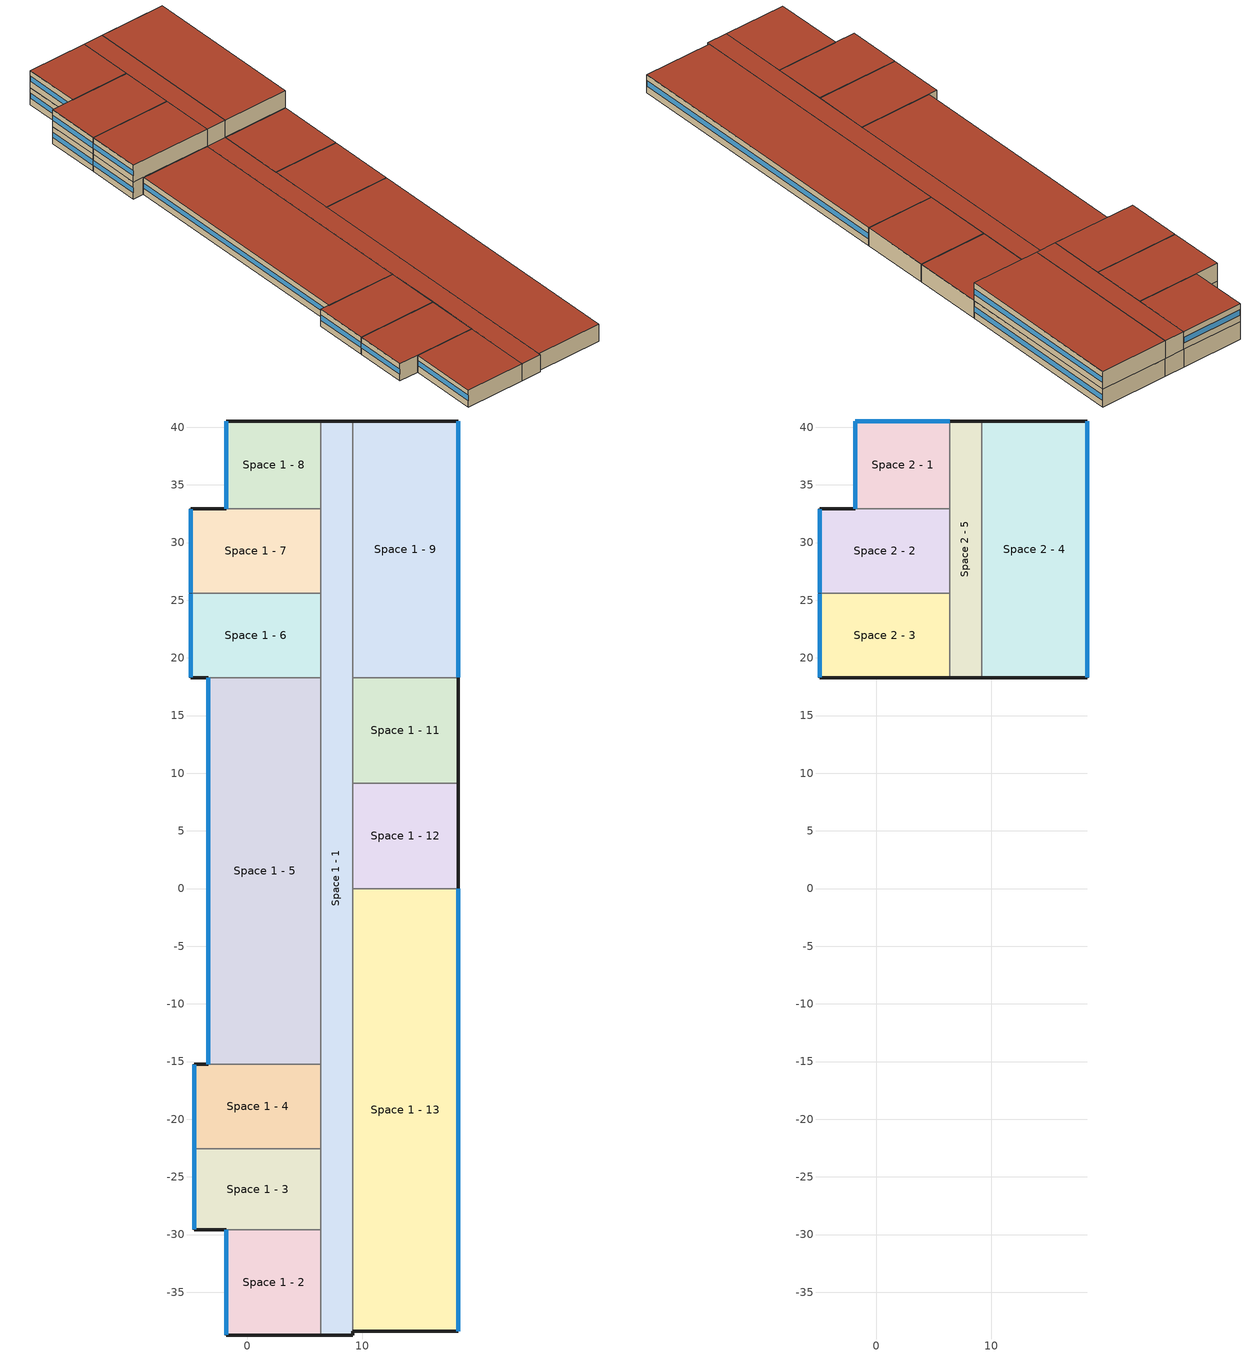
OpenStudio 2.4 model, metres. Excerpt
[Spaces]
Space 1 - 11
 floor ground: 18.29,18.29 18.29,9.14 9.14,9.14 9.14,18.29 z0
 wall outside: 18.29,9.14 18.29,18.29 z0:2.44
 wall to Space 1 - 12: 9.14,9.14 18.29,9.14 z0:2.44
 wall to Space 1 - 1: 9.14,18.29 9.14,9.14 z0:2.44
 wall to Space 1 - 9: 18.29,18.29 9.14,18.29 z0:2.44
 roof outside: 9.14,18.29 9.14,9.14 18.29,9.14 18.29,18.29 z2.44
Space 1 - 1
 floor ground: 6.4,-38.71 6.4,-29.57 6.4,-22.56 6.4,-15.24 6.4,18.29 6.4,25.6 6.4,32.92 6.4,40.54 9.14,40.54 9.14,18.29 9.14,9.14 9.14,0 9.14,-38.4 9.14,-38.71 z0
 wall outside: 9.14,40.54 6.4,40.54 / 6.4,-38.71 9.14,-38.71 9.14,-38.4 z0:2.44
 wall to Space 1 - 7: 6.4,32.92 6.4,25.6 z0:2.44
 wall to Space 1 - 6: 6.4,25.6 6.4,18.29 z0:2.44
 wall to Space 1 - 5: 6.4,18.29 6.4,-15.24 z0:2.44
 wall to Space 1 - 4: 6.4,-15.24 6.4,-22.56 z0:2.44
 wall to Space 1 - 3: 6.4,-22.56 6.4,-29.57 z0:2.44
 wall to Space 1 - 2: 6.4,-29.57 6.4,-38.71 z0:2.44
 wall to Space 1 - 8: 6.4,40.54 6.4,32.92 z0:2.44
 wall to Space 1 - 9: 9.14,18.29 9.14,40.54 z0:2.44
 wall to Space 1 - 12: 9.14,0 9.14,9.14 z0:2.44
 wall to Space 1 - 13: 9.14,-38.4 9.14,0 z0:2.44
 roof outside: 9.14,-38.71 9.14,18.29 6.4,18.29 6.4,-38.71 z2.44
Space 1 - 2
 floor ground: -1.83,-38.71 -1.83,-29.57 6.4,-29.57 6.4,-38.71 z0
 wall outside: -1.83,-29.57 -1.83,-38.71 6.4,-38.71 z0:2.44
 wall to Space 1 - 3: 6.4,-29.57 -1.83,-29.57 z0:2.44
 window: -1.83,-29.59 -1.83,-38.68 z0.91:1.65
 roof outside: 6.4,-38.71 6.4,-29.57 -1.83,-29.57 -1.83,-38.71 z2.44
Space 1 - 12
 floor ground: 18.29,9.14 18.29,0 17.98,0 9.14,0 9.14,9.14 z0
 wall outside: 18.29,0 18.29,9.14 z0:2.44
 wall to Space 1 - 13: 9.14,0 17.98,0 18.29,0 z0:2.44
 roof outside: 9.14,9.14 9.14,0 17.98,0 18.29,0 18.29,9.14 z2.44
Space 1 - 13
 floor ground: 18.29,0 18.29,-38.4 9.14,-38.4 9.14,0 17.98,0 z0
 wall outside: 9.14,-38.4 18.29,-38.4 18.29,0 z0:2.44
 window: 18.29,-38.38 18.29,-0.03 z0.91:1.65
 roof outside: 17.98,0 9.14,0 9.14,-38.4 18.29,-38.4 18.29,0 z2.44
Space 1 - 6
 floor ground: 6.4,25.6 6.4,18.29 -3.35,18.29 -4.88,18.29 -4.88,25.6 z0
 wall outside: -4.88,25.6 -4.88,18.29 -3.35,18.29 z0:2.44
 wall to Space 1 - 5: -3.35,18.29 6.4,18.29 z0:2.44
 wall to Space 1 - 7: 6.4,25.6 -4.88,25.6 z0:2.44
 window: -4.88,25.58 -4.88,18.31 z0.91:1.65
Space 1 - 3
 floor ground: 6.4,-22.56 6.4,-29.57 -1.83,-29.57 -4.57,-29.57 -4.57,-22.56 z0
 wall outside: -4.57,-22.56 -4.57,-29.57 -1.83,-29.57 z0:2.44
 wall to Space 1 - 4: 6.4,-22.56 -4.57,-22.56 z0:2.44
 window: -4.57,-22.58 -4.57,-29.54 z0.91:1.65
 roof outside: -4.57,-22.56 -4.57,-29.57 -1.83,-29.57 6.4,-29.57 6.4,-22.56 z2.44
Space 1 - 4
 floor ground: 6.4,-15.24 6.4,-22.56 -4.57,-22.56 -4.57,-15.24 -3.35,-15.24 z0
 wall outside: -3.35,-15.24 -4.57,-15.24 -4.57,-22.56 z0:2.44
 wall to Space 1 - 5: 6.4,-15.24 -3.35,-15.24 z0:2.44
 window: -4.57,-15.27 -4.57,-22.53 z0.91:1.65
 roof outside: -3.35,-15.24 -4.57,-15.24 -4.57,-22.56 6.4,-22.56 6.4,-15.24 z2.44
Space 1 - 5
 floor ground: 6.4,18.29 6.4,-15.24 -3.35,-15.24 -3.35,18.29 z0
 wall outside: -3.35,18.29 -3.35,-15.24 z0:2.44
 window: -3.35,18.26 -3.35,-15.21 z0.91:1.65
 roof outside: -3.35,18.29 -3.35,-15.24 6.4,-15.24 6.4,18.29 z2.44
Space 1 - 7
 floor ground: 6.4,32.92 6.4,25.6 -4.88,25.6 -4.88,32.92 -1.83,32.92 z0
 wall outside: -1.83,32.92 -4.88,32.92 -4.88,25.6 z0:2.44
 wall to Space 1 - 8: 6.4,32.92 -1.83,32.92 z0:2.44
 window: -4.88,32.89 -4.88,25.63 z0.91:1.65
Space 1 - 8
 floor ground: 6.4,40.54 6.4,32.92 -1.83,32.92 -1.83,40.54 z0
 wall outside: 6.4,40.54 -1.83,40.54 -1.83,32.92 z0:2.44
 window: -1.83,40.51 -1.83,32.94 z0.91:1.65
Space 1 - 9
 floor ground: 18.29,40.54 18.29,18.29 9.14,18.29 9.14,40.54 z0
 wall outside: 18.29,18.29 18.29,40.54 9.14,40.54 z0:2.44
 window: 18.29,18.31 18.29,40.51 z0.91:1.65
Space 2 - 1
 floor to Space 1 - 8: 6.4,40.54 6.4,32.92 -1.83,32.92 -1.83,40.54 z2.44
 wall outside: 6.4,40.54 -1.83,40.54 -1.83,32.92 z2.44:4.88
 wall to Space 2 - 5: 6.4,32.92 6.4,40.54 z2.44:4.88
 wall to Space 2 - 2: -1.83,32.92 6.4,32.92 z2.44:4.88
 window: -1.83,40.51 -1.83,32.94 / 6.38,40.54 -1.8,40.54 z3.35:4.09
 roof outside: -1.83,40.54 -1.83,32.92 6.4,32.92 6.4,40.54 z4.88
Space 2 - 2
 floor to Space 1 - 7: 6.4,32.92 6.4,25.6 -4.88,25.6 -4.88,32.92 -1.83,32.92 z2.44
 wall outside: -1.83,32.92 -4.88,32.92 -4.88,25.6 z2.44:4.88
 wall to Space 2 - 5: 6.4,25.6 6.4,32.92 z2.44:4.88
 wall to Space 2 - 3: -4.88,25.6 6.4,25.6 z2.44:4.88
 window: -4.88,32.89 -4.88,25.63 z3.35:4.09
 roof outside: -1.83,32.92 -4.88,32.92 -4.88,25.6 6.4,25.6 6.4,32.92 z4.88
Space 2 - 3
 floor to Space 1 - 6: 6.4,25.6 6.4,18.29 -4.88,18.29 -4.88,25.6 z2.44
 wall outside: -4.88,25.6 -4.88,18.29 6.4,18.29 z2.44:4.88
 wall to Space 2 - 5: 6.4,18.29 6.4,25.6 z2.44:4.88
 window: -4.88,25.58 -4.88,18.31 z3.35:4.09
 roof outside: -4.88,25.6 -4.88,18.29 6.4,18.29 6.4,25.6 z4.88
Space 2 - 4
 floor to Space 1 - 9: 18.29,40.54 18.29,18.29 9.14,18.29 9.14,40.54 z2.44
 wall outside: 9.14,18.29 18.29,18.29 18.29,40.54 9.14,40.54 z2.44:4.88
 wall to Space 2 - 5: 9.14,40.54 9.14,18.29 z2.44:4.88
 window: 18.29,18.31 18.29,40.51 z3.35:4.09
 roof outside: 9.14,40.54 9.14,18.29 18.29,18.29 18.29,40.54 z4.88
Space 2 - 5
 floor to Space 1 - 1: 9.14,40.54 9.14,18.29 6.4,18.29 6.4,40.54 z2.44
 wall outside: 6.4,18.29 9.14,18.29 / 9.14,40.54 6.4,40.54 z2.44:4.88
 roof outside: 6.4,40.54 6.4,32.92 6.4,25.6 6.4,18.29 9.14,18.29 9.14,40.54 z4.88
[SizingPeriod:DesignDay] Daily Dry-Bulb Temperature Range {deltaC}=6; Barometric Pressure {Pa}=100965; Wind Speed {m/s}=4.1; Wind Direction {deg}=250; Sky Clearness=0; Rain Indicator=0; Snow Indicator=0; Day of Month=21; Month=8; Day Type=SummerDesignDay; Daylight Saving Time Indicator=0; Dry-Bulb Temperature Range Modifier Type=DefaultMultipliers; Solar Model Indicator=ASHRAETau; ASHRAE Taub=0.44; ASHRAE Taud=2.108
Name | Maximum Dry-Bulb Temperature {C} | Humidity Indicating Conditions at Maximum Dry-Bulb | Humidity Indicating Type
Los Angeles Intl Arpt Ann Clg .4% Condns WB=>MDB | 25.6 | 21.2 | Wetbulb
Los Angeles Intl Arpt Ann Clg .4% Condns DP=>MDB | 23.3 | 19.7 | Dewpoint
Los Angeles Intl Arpt Ann Clg .4% Condns Enth=>MDB | 25.7 | 61900 | Enthalpy
[Sizing:Zone] Zone Cooling Design Supply Air Temperature Input Method=SupplyAirTemperature; Zone Cooling Design Supply Air Temperature {C}=14; Zone Cooling Design Supply Air Temperature Difference {deltaC}=11.11; Zone Heating Design Supply Air Temperature Input Method=SupplyAirTemperature; Zone Heating Design Supply Air Temperature {C}=40; Zone Heating Design Supply Air Temperature Difference {deltaC}=11.11; Zone Cooling Design Supply Air Humidity Ratio {kg-H2O/kg-air}=0.0085; Zone Heating Design Supply Air Humidity Ratio {kg-H2O/kg-air}=0.008; Cooling Design Air Flow Method=DesignDay; Heating Design Air Flow Method=DesignDay; Account for Dedicated Outdoor Air System=No; Dedicated Outdoor Air System Control Strategy=NeutralSupplyAir; Dedicated Outdoor Air Low Setpoint Temperature for Design {C}=autosize; Dedicated Outdoor Air High Setpoint Temperature for Design {C}=autosize
Thermal Zone 11; Thermal Zone 1; Thermal Zone 2; Thermal Zone 12; Thermal Zone 13; Thermal Zone 6; Thermal Zone 3; Thermal Zone 4; Thermal Zone 5; Thermal Zone 7; Thermal Zone 8; Thermal Zone 9; Thermal Zone 10; Thermal Zone 14; Thermal Zone 15; Thermal Zone 17; Thermal Zone 16
[Schedule:Ruleset]
Name | Default Day Schedule | Summer Design Day Schedule | Winter Design Day Schedule
D_ESe_OffGen_Occup_Yr | D_ESe_OffGen_Occup_Yr Default | D_ESe_OffGen_Occup_Yr Summer Design Day 4 | D_ESe_OffGen_Occup_Yr Winter Design Day 4
D17_ESe_OffGen_LF_Yr | D17_ESe_OffGen_LF_Yr Default | D17_ESe_OffGen_LF_Yr Summer Design Day | D17_ESe_OffGen_LF_Yr Winter Design Day
D_ESe_OffGen_Misc_Yr | D_ESe_OffGen_Misc_Yr Default | D_ESe_OffGen_Misc_Yr Summer Design Day 4 | D_ESe_OffGen_Misc_Yr Winter Design Day 4
D_EPr_Clrm_Occup_Yr | D_EPr_Clrm_Occup_Yr Default | D_EPr_Clrm_Occup_Yr Summer Design Day 4 | D_EPr_Clrm_Occup_Yr Winter Design Day 4
D17_EPr_LibRdg_LF_Yr | D17_EPr_LibRdg_LF_Yr Default | D17_EPr_LibRdg_LF_Yr Summer Design Day 4 | D17_EPr_LibRdg_LF_Yr Winter Design Day 4
D_EPr_Clrm_Misc_Yr | D_EPr_Clrm_Misc_Yr Default | D_EPr_Clrm_Misc_Yr Summer Design Day 4 | D_EPr_Clrm_Misc_Yr Winter Design Day 4
D_EPr_All_C_Inf_Yr | D_EPr_All_C_Inf_Yr Default | D_EPr_All_C_Inf_Yr Summer Design Day 4 | D_EPr_All_C_Inf_Yr Winter Design Day 4
D_ESe_Caf_Occup_Yr | D_ESe_Caf_Occup_Yr Default | D_ESe_Caf_Occup_Yr Summer Design Day 4 | D_ESe_Caf_Occup_Yr Winter Design Day 4
D17_ESe_Din_LF_Yr | D17_ESe_Din_LF_Yr Default | D17_ESe_Din_LF_Yr Summer Design Day | D17_ESe_Din_LF_Yr Winter Design Day
D_ESe_Caf_Misc_Yr | D_ESe_Caf_Misc_Yr Default | D_ESe_Caf_Misc_Yr Summer Design Day 4 | D_ESe_Caf_Misc_Yr Winter Design Day 4
D_ESe_Ktchn_Misc_Yr | D_ESe_Ktchn_Misc_Yr Default | D_ESe_Ktchn_Misc_Yr Summer Design Day 4 | D_ESe_Ktchn_Misc_Yr Winter Design Day 4
[Schedule:Day]
D_ESe_Clrm_Occup_Yr Sun Day 2; D_ESe_Clrm_Occup_Yr Sun Day 1; D_ESe_Clrm_Occup_Yr Sun Day; D_ECC_OffGen_Occup_Yr Sun Day 3; D_ECC_OffGen_Occup_Yr Sun Day 2; D_ECC_OffGen_Occup_Yr Sun Day 1; D_ECC_OffGen_Occup_Yr Sun Day; D_ESe_OffGen_Occup_Yr Summer Design Day 4; D_ESe_OffGen_Occup_Yr Winter Design Day 4; D_ESe_OffGen_Occup_Yr Sun Day 2; D_ESe_OffGen_Occup_Yr Sun Day 1; D_ESe_OffGen_Occup_Yr Sun Day; D_EPr_Clrm_Occup_Yr Summer Design Day 4; D_EPr_Clrm_Occup_Yr Winter Design Day 4; D_EPr_Clrm_Occup_Yr Sun Day 2; D_EPr_Clrm_Occup_Yr Sun Day 1; D_EPr_Clrm_Occup_Yr Sun Day; D_EPr_Clrm_Misc_Yr Summer Design Day 4; D_EPr_Clrm_Misc_Yr Winter Design Day 4; D_ESe_Caf_Occup_Yr Summer Design Day 4; D_ESe_Caf_Occup_Yr Winter Design Day 4; D_ESe_Caf_Occup_Yr Sun Day 2; D_ESe_Caf_Occup_Yr Sun Day 1; D_ESe_Caf_Occup_Yr Sun Day; D_ESe_Ktchn_Occup_Yr Sun Day 2; D_ESe_Ktchn_Occup_Yr Sun Day 1; D_ESe_Ktchn_Occup_Yr Sun Day: 24, 0, 0
D_ESe_Clrm_Occup_Yr Sat Day 2; D_ESe_Clrm_Occup_Yr Sat Day 1; D_ESe_Clrm_Occup_Yr Sat Day; D_EPr_Clrm_Occup_Yr Sat Day 2; D_EPr_Clrm_Occup_Yr Sat Day 1; D_EPr_Clrm_Occup_Yr Sat Day: 7, 0, 0, 16, 0, 0.3, 24, 0, 0
D_ESe_Clrm_Occup_Yr Default|Wkdy Day 2; D_ESe_Clrm_Occup_Yr Default|Wkdy Day 1; D_ESe_Clrm_Occup_Yr Default|Wkdy Day; D_EPr_Clrm_Occup_Yr Default; D_EPr_Clrm_Occup_Yr Default|Wkdy Day 2; D_EPr_Clrm_Occup_Yr Default|Wkdy Day 1; D_EPr_Clrm_Occup_Yr Default|Wkdy Day: 7, 0, 0, 9, 0, 0.6, 14, 0, 1, 18, 0, 0.5, 19, 0, 0.1, 24, 0, 0
D17_ESe_Clrm_LF_Yr Wknd Day 6; D17_ESe_Clrm_LF_Yr Wknd Day 5; D17_ESe_Clrm_LF_Yr Wknd Day 4; D17_ESe_Clrm_LF_Yr Wknd Day 3; D17_ESe_Clrm_LF_Yr Wknd Day 2; D17_ESe_Clrm_LF_Yr Wknd Day 1; D17_ESe_Clrm_LF_Yr Wknd Day; D_ESe_Clrm_Misc_Yr Sat Day 2; D_ESe_Clrm_Misc_Yr Sat Day 1; D_ESe_Clrm_Misc_Yr Sat Day; D17_EPr_LibRdg_LF_Yr Wknd Day 2; D17_EPr_LibRdg_LF_Yr Wknd Day 1; D17_EPr_LibRdg_LF_Yr Wknd Day; D_EPr_Clrm_Misc_Yr Sat Day 2; D_EPr_Clrm_Misc_Yr Sat Day 1; D_EPr_Clrm_Misc_Yr Sat Day: 7, 0, 0.05, 16, 0, 0.4, 24, 0, 0.05
D17_ESe_Clrm_LF_Yr Default|Wkdy Day 6; D17_ESe_Clrm_LF_Yr Default|Wkdy Day 5; D17_ESe_Clrm_LF_Yr Default|Wkdy Day 4; D17_ESe_Clrm_LF_Yr Default|Wkdy Day 3; D17_ESe_Clrm_LF_Yr Default|Wkdy Day 2; D17_ESe_Clrm_LF_Yr Default|Wkdy Day 1; D17_ESe_Clrm_LF_Yr Default|Wkdy Day; D17_EPr_LibRdg_LF_Yr Default|Wkdy Day 2; D17_EPr_LibRdg_LF_Yr Default|Wkdy Day 1; D17_EPr_LibRdg_LF_Yr Default|Wkdy Day: 5, 0, 0.05, 9, 0, 0.6, 15, 0, 1, 19, 0, 0.55, 20, 0, 0.35, 24, 0, 0.1
D_ESe_Clrm_Misc_Yr Sun Day 2; D_ESe_Clrm_Misc_Yr Sun Day 1; D_ESe_Clrm_Misc_Yr Sun Day; D_ECC_OffGen_Misc_Yr Sun Day 3; D_ECC_OffGen_Misc_Yr Sun Day 1; D_ECC_OffGen_Misc_Yr Sun Day; D_ESe_OffGen_Misc_Yr Sun Day 2; D_ESe_OffGen_Misc_Yr Sun Day 1; D_ESe_OffGen_Misc_Yr Sun Day; D_EPr_Clrm_Misc_Yr Sun Day 2; D_EPr_Clrm_Misc_Yr Sun Day 1; D_EPr_Clrm_Misc_Yr Sun Day; D_ESe_Caf_Misc_Yr Sun Day 2; D_ESe_Caf_Misc_Yr Sun Day 1; D_ESe_Caf_Misc_Yr Sun Day; D_ESe_Ktchn_Misc_Yr Sun Day 2; D_ESe_Ktchn_Misc_Yr Sun Day 1; D_ESe_Ktchn_Misc_Yr Sun Day: 24, 0, 0.05
D_ESe_Clrm_Misc_Yr Default|Wkdy Day 2; D_ESe_Clrm_Misc_Yr Default|Wkdy Day 1; D_ESe_Clrm_Misc_Yr Default|Wkdy Day; D_EPr_Clrm_Misc_Yr Default|Wkdy Day 2; D_EPr_Clrm_Misc_Yr Default|Wkdy Day 1; D_EPr_Clrm_Misc_Yr Default|Wkdy Day: 9, 0, 0.05, 10, 0, 0.8, 15, 0, 1, 17, 0, 0.55, 20, 0, 0.35, 24, 0, 0.1
D_ESe_All_C_Inf_Yr Sun Day 2; D_ESe_All_C_Inf_Yr Sun Day 1; D_ESe_All_C_Inf_Yr Sun Day; D_ECC_All_C_Inf_Yr Sun Day 3; D_ECC_All_C_Inf_Yr Sun Day 2; D_ECC_All_C_Inf_Yr Sun Day 1; D_ECC_All_C_Inf_Yr Sun Day; D_EPr_All_C_Inf_Yr Summer Design Day 4; D_EPr_All_C_Inf_Yr Winter Design Day 4; D_EPr_All_C_Inf_Yr Sun Day 2; D_EPr_All_C_Inf_Yr Sun Day 1; D_EPr_All_C_Inf_Yr Sun Day: 24, 0, 1
D_ESe_All_C_Inf_Yr Sat Day 2; D_ESe_All_C_Inf_Yr Sat Day 1; D_ESe_All_C_Inf_Yr Sat Day; D_ECC_All_C_Inf_Yr Sat Day 3; D_ECC_All_C_Inf_Yr Sat Day 1; D_ECC_All_C_Inf_Yr Sat Day: 6, 0, 1, 17, 0, 0.5, 24, 0, 1
D_ESe_All_C_Inf_Yr Default|Wkdy Day 2; D_ESe_All_C_Inf_Yr Default|Wkdy Day 1; D_ESe_All_C_Inf_Yr Default|Wkdy Day: 6, 0, 1, 19, 0, 0.5, 24, 0, 1
Clothing Schedule Summer Clothes: 24, 0, 0.5
D_ECC_OffGen_Occup_Yr Sat Day 3; D_ECC_OffGen_Occup_Yr Sat Day 1; D_ECC_OffGen_Occup_Yr Sat Day: 7, 0, 0, 8, 0, 0.07, 9, 0, 0.175, 17, 0, 0.35, 24, 0, 0
D_ECC_OffGen_Occup_Yr Default|Wkdy Day 3; D_ECC_OffGen_Occup_Yr Default|Wkdy Day 1; D_ECC_OffGen_Occup_Yr Default|Wkdy Day: 6, 0, 0, 7, 0, 0.2, 8, 0, 0.5, 17, 0, 1, 24, 0, 0
D_ECC_OffGen_Occup_Yr Sat Day 2: 7, 0, 0, 8, 0, 0.035, 9, 0, 0.0875, 16, 0, 0.175, 24, 0, 0
D_ECC_OffGen_Occup_Yr Default|Wkdy Day 2: 6, 0, 0, 7, 0, 0.1, 8, 0, 0.25, 16, 0, 0.5, 24, 0, 0
D17_ECC_Cordr_LF_Yr Wknd Day 3; D17_ECC_Cordr_LF_Yr Wknd Day 1; D17_ECC_Cordr_LF_Yr Wknd Day: 7, 0, 0.05, 16, 0, 0.25, 24, 0, 0.05
D17_ECC_Cordr_LF_Yr Default|Wkdy Day 3; D17_ECC_Cordr_LF_Yr Default|Wkdy Day 1; D17_ECC_Cordr_LF_Yr Default|Wkdy Day: 5, 0, 0.1, 6, 0, 0.265, 7, 0, 0.43, 8, 0, 0.595, 18, 0, 0.76, 19, 0, 0.595, 20, 0, 0.43, 21, 0, 0.265, 24, 0, 0.1
D17_ECC_Cordr_LF_Yr Wknd Day 2: 7, 0, 0.05, 14, 0, 0.1875, 24, 0, 0.05
D17_ECC_Cordr_LF_Yr Default|Wkdy Day 2: 5, 0, 0.1, 6, 0, 0.1969, 7, 0, 0.2938, 8, 0, 0.3906, 16, 0, 0.4875, 17, 0, 0.3906, 18, 0, 0.2938, 19, 0, 0.1969, 24, 0, 0.1
D_ECC_OffGen_Misc_Yr Sat Day 3; D_ECC_OffGen_Misc_Yr Sat Day 1; D_ECC_OffGen_Misc_Yr Sat Day: 6, 0, 0.1, 8, 0, 0.2444, 9, 0, 0.3889, 16, 0, 0.75, 17, 0, 0.2083, 24, 0, 0.1
D_ECC_OffGen_Misc_Yr Default|Wkdy Day 3; D_ECC_OffGen_Misc_Yr Default|Wkdy Day 1; D_ECC_OffGen_Misc_Yr Default|Wkdy Day: 5, 0, 0.1, 7, 0, 0.3, 8, 0, 0.5, 17, 0, 1, 18, 0, 0.25, 24, 0, 0.1
D_ECC_OffGen_Misc_Yr Sun Day 2: 24, 0, 0.035
D_ECC_OffGen_Misc_Yr Sat Day 2: 6, 0, 0.1, 8, 0, 0.2028, 9, 0, 0.3056, 15, 0, 0.5625, 16, 0, 0.1771, 24, 0, 0.1
D_ECC_OffGen_Misc_Yr Default|Wkdy Day 2: 5, 0, 0.1, 7, 0, 0.2444, 8, 0, 0.3889, 16, 0, 0.75, 17, 0, 0.2083, 24, 0, 0.1
D_ECC_All_C_Inf_Yr Default|Wkdy Day 3; D_ECC_All_C_Inf_Yr Default|Wkdy Day 1; D_ECC_All_C_Inf_Yr Default|Wkdy Day: 6, 0, 1, 22, 0, 0.5, 24, 0, 1
D_ECC_All_C_Inf_Yr Sat Day 2: 6, 0, 1, 15, 0, 0.5, 24, 0, 1
D_ECC_All_C_Inf_Yr Default|Wkdy Day 2: 6, 0, 1, 20, 0, 0.5, 24, 0, 1
D_ESe_OffGen_Occup_Yr Default; D_ESe_OffGen_Occup_Yr Default|Wkdy Day 2; D_ESe_OffGen_Occup_Yr Default|Wkdy Day 1; D_ESe_OffGen_Occup_Yr Default|Wkdy Day: 6, 0, 0, 8, 0, 0.2, 17, 0, 1, 24, 0, 0
D_ESe_OffGen_Occup_Yr Sat Day 2; D_ESe_OffGen_Occup_Yr Sat Day 1; D_ESe_OffGen_Occup_Yr Sat Day: 6, 0, 0, 8, 0, 0.05, 17, 0, 0.25, 24, 0, 0
DEER Activity 132W/person Default; DEER Activity 132W/person Summer Design Day; DEER Activity 132W/person Winter Design Day: 24, 0, 132
D17_ESe_OffGen_LF_Yr Default; D17_ESe_OffGen_LF_Yr Summer Design Day; D17_ESe_OffGen_LF_Yr Winter Design Day; D17_ESe_OffGen_LF_Yr Default|Wkdy Day 6; D17_ESe_OffGen_LF_Yr Default|Wkdy Day 5; D17_ESe_OffGen_LF_Yr Default|Wkdy Day 4; D17_ESe_OffGen_LF_Yr Default|Wkdy Day 3; D17_ESe_OffGen_LF_Yr Default|Wkdy Day 2; D17_ESe_OffGen_LF_Yr Default|Wkdy Day 1; D17_ESe_OffGen_LF_Yr Default|Wkdy Day: 5, 0, 0.05, 8, 0, 0.3, 17, 0, 1, 24, 0, 0.05
D17_ESe_OffGen_LF_Yr Wknd Day 6; D17_ESe_OffGen_LF_Yr Wknd Day 5; D17_ESe_OffGen_LF_Yr Wknd Day 4; D17_ESe_OffGen_LF_Yr Wknd Day 3; D17_ESe_OffGen_LF_Yr Wknd Day 2; D17_ESe_OffGen_LF_Yr Wknd Day 1; D17_ESe_OffGen_LF_Yr Wknd Day: 5, 0, 0.05, 8, 0, 0.1553, 17, 0, 0.45, 24, 0, 0.05
D_ESe_OffGen_Misc_Yr Default: 8, 0, 0.05, 9, 0, 0.8, 17, 0, 1, 24, 0, 0.01
D_ESe_OffGen_Misc_Yr Summer Design Day 4; D_ESe_OffGen_Misc_Yr Winter Design Day 4; D_ESe_Caf_Misc_Yr Summer Design Day 4; D_ESe_Caf_Misc_Yr Winter Design Day 4: 24, 0, 0.01
D_ESe_OffGen_Misc_Yr Sat Day 2; D_ESe_OffGen_Misc_Yr Sat Day 1; D_ESe_OffGen_Misc_Yr Sat Day: 8, 0, 0.05, 9, 0, 0.6026, 17, 0, 0.75, 24, 0, 0.05
D_ESe_OffGen_Misc_Yr Default|Wkdy Day 2; D_ESe_OffGen_Misc_Yr Default|Wkdy Day 1; D_ESe_OffGen_Misc_Yr Default|Wkdy Day: 8, 0, 0.05, 9, 0, 0.8, 17, 0, 1, 24, 0, 0.05
D17_EPr_LibRdg_LF_Yr Default: 5, 0, 0.05, 9, 0, 0.6, 15, 0, 1, 19, 0, 0.55, 20, 0, 0.35, 24, 0, 0.02
D17_EPr_LibRdg_LF_Yr Summer Design Day 4; D17_EPr_LibRdg_LF_Yr Winter Design Day 4; D_ESe_Ktchn_Misc_Yr Summer Design Day 4; D_ESe_Ktchn_Misc_Yr Winter Design Day 4: 24, 0, 0.02
D_EPr_Clrm_Misc_Yr Default: 9, 0, 0.05, 10, 0, 0.8, 15, 0, 1, 17, 0, 0.55, 20, 0, 0.35, 24, 0, 0
D_EPr_All_C_Inf_Yr Default; D_EPr_All_C_Inf_Yr Default|Wkdy Day 2; D_EPr_All_C_Inf_Yr Default|Wkdy Day 1; D_EPr_All_C_Inf_Yr Default|Wkdy Day: 7, 0, 1, 19, 0, 0.5, 24, 0, 1
D_EPr_All_C_Inf_Yr Sat Day 2; D_EPr_All_C_Inf_Yr Sat Day 1; D_EPr_All_C_Inf_Yr Sat Day: 7, 0, 1, 17, 0, 0.5, 24, 0, 1
D_ESe_Caf_Occup_Yr Default; D_ESe_Caf_Occup_Yr Default|Wkdy Day 2; D_ESe_Caf_Occup_Yr Default|Wkdy Day 1; D_ESe_Caf_Occup_Yr Default|Wkdy Day: 8, 0, 0, 18, 0, 1, 24, 0, 0
D_ESe_Caf_Occup_Yr Sat Day 2; D_ESe_Caf_Occup_Yr Sat Day 1; D_ESe_Caf_Occup_Yr Sat Day: 8, 0, 0, 11, 0, 0.1, 12, 0, 0.35, 13, 0, 0.7, 14, 0, 0.3, 17, 0, 0.1, 24, 0, 0
DEER Activity 161W/person Default; DEER Activity 161W/person Summer Design Day; DEER Activity 161W/person Winter Design Day: 24, 0, 161
D17_ESe_Din_LF_Yr Default; D17_ESe_Din_LF_Yr Summer Design Day; D17_ESe_Din_LF_Yr Winter Design Day; D17_ESe_Din_LF_Yr Default|Wkdy Day 6; D17_ESe_Din_LF_Yr Default|Wkdy Day 5; D17_ESe_Din_LF_Yr Default|Wkdy Day 4; D17_ESe_Din_LF_Yr Default|Wkdy Day 3; D17_ESe_Din_LF_Yr Default|Wkdy Day 2; D17_ESe_Din_LF_Yr Default|Wkdy Day 1; D17_ESe_Din_LF_Yr Default|Wkdy Day; D_ESe_Caf_Misc_Yr Default|Wkdy Day 2; D_ESe_Caf_Misc_Yr Default|Wkdy Day 1; D_ESe_Caf_Misc_Yr Default|Wkdy Day: 8, 0, 0.05, 18, 0, 1, 24, 0, 0.05
D17_ESe_Din_LF_Yr Wknd Day 6; D17_ESe_Din_LF_Yr Wknd Day 5; D17_ESe_Din_LF_Yr Wknd Day 4; D17_ESe_Din_LF_Yr Wknd Day 3; D17_ESe_Din_LF_Yr Wknd Day 2; D17_ESe_Din_LF_Yr Wknd Day 1; D17_ESe_Din_LF_Yr Wknd Day; D_ESe_Caf_Misc_Yr Sat Day 2; D_ESe_Caf_Misc_Yr Sat Day 1; D_ESe_Caf_Misc_Yr Sat Day: 8, 0, 0.05, 18, 0, 0.6, 24, 0, 0.05
D_ESe_Caf_Misc_Yr Default: 8, 0, 0.05, 18, 0, 1, 24, 0, 0.01
D_ESe_Ktchn_Occup_Yr Sat Day 2; D_ESe_Ktchn_Occup_Yr Sat Day 1; D_ESe_Ktchn_Occup_Yr Sat Day: 10, 0, 0, 14, 0, 0.25, 24, 0, 0
D_ESe_Ktchn_Occup_Yr Default|Wkdy Day 2; D_ESe_Ktchn_Occup_Yr Default|Wkdy Day 1; D_ESe_Ktchn_Occup_Yr Default|Wkdy Day: 10, 0, 0, 14, 0, 1, 24, 0, 0
D17_ESe_Ktchn_LF_Yr Wknd Day 6; D17_ESe_Ktchn_LF_Yr Wknd Day 5; D17_ESe_Ktchn_LF_Yr Wknd Day 4; D17_ESe_Ktchn_LF_Yr Wknd Day 3; D17_ESe_Ktchn_LF_Yr Wknd Day 2; D17_ESe_Ktchn_LF_Yr Wknd Day 1; D17_ESe_Ktchn_LF_Yr Wknd Day: 10, 0, 0.05, 14, 0, 0.45, 24, 0, 0.05
D17_ESe_Ktchn_LF_Yr Default|Wkdy Day 6; D17_ESe_Ktchn_LF_Yr Default|Wkdy Day 5; D17_ESe_Ktchn_LF_Yr Default|Wkdy Day 4; D17_ESe_Ktchn_LF_Yr Default|Wkdy Day 3; D17_ESe_Ktchn_LF_Yr Default|Wkdy Day 2; D17_ESe_Ktchn_LF_Yr Default|Wkdy Day 1; D17_ESe_Ktchn_LF_Yr Default|Wkdy Day; D_ESe_Ktchn_Misc_Yr Default|Wkdy Day 2; D_ESe_Ktchn_Misc_Yr Default|Wkdy Day 1; D_ESe_Ktchn_Misc_Yr Default|Wkdy Day: 10, 0, 0.05, 14, 0, 1, 24, 0, 0.05
D_ESe_Ktchn_Misc_Yr Default: 10, 0, 0.05, 14, 0, 1, 24, 0, 0.02
D_ESe_Ktchn_Misc_Yr Sat Day 2; D_ESe_Ktchn_Misc_Yr Sat Day 1; D_ESe_Ktchn_Misc_Yr Sat Day: 10, 0, 0.05, 14, 0, 0.75, 24, 0, 0.05
D_ESe_All_HTemp_Yr Sun Day 2; D_ESe_All_HTemp_Yr Sun Day 1; D_ESe_All_HTemp_Yr Sun Day: 24, 0, 17.8
D_ESe_All_HTemp_Yr Sat Day 2; D_ESe_All_HTemp_Yr Sat Day 1; D_ESe_All_HTemp_Yr Sat Day: 6, 0, 17.8, 17, 0, 21.1, 24, 0, 17.8
D_ESe_All_HTemp_Yr Default|Wkdy Day 2; D_ESe_All_HTemp_Yr Default|Wkdy Day 1; D_ESe_All_HTemp_Yr Default|Wkdy Day: 6, 0, 17.8, 19, 0, 21.1, 24, 0, 17.8
D_ESe_All_CTemp_Yr Sun Day 2; D_ESe_All_CTemp_Yr Sun Day 1; D_ESe_All_CTemp_Yr Sun Day: 24, 0, 27.8
D_ESe_All_CTemp_Yr Sat Day 2; D_ESe_All_CTemp_Yr Sat Day 1; D_ESe_All_CTemp_Yr Sat Day: 6, 0, 27.8, 17, 0, 24.4, 24, 0, 27.8
D_ESe_All_CTemp_Yr Default|Wkdy Day 2; D_ESe_All_CTemp_Yr Default|Wkdy Day 1; D_ESe_All_CTemp_Yr Default|Wkdy Day: 6, 0, 27.8, 19, 0, 24.4, 24, 0, 27.8
[Schedule:Rule] Date Specification Type=DateRange
Name | Schedule Ruleset | Rule Order | Day Schedule | Apply Sunday | Start Month | Start Day | End Month | End Day | Apply Saturday | Apply Monday | Apply Tuesday | Apply Wednesday | Apply Thursday | Apply Friday
Schedule Rule 395 | D_ESe_OffGen_Occup_Yr | 0 | D_ESe_OffGen_Occup_Yr Sun Day 2 | Yes | 8 | 17 | 12 | 11
Schedule Rule 394 | D_ESe_OffGen_Occup_Yr | 1 | D_ESe_OffGen_Occup_Yr Sat Day 2 |  | 8 | 17 | 12 | 11 | Yes
Schedule Rule 393 | D_ESe_OffGen_Occup_Yr | 2 | D_ESe_OffGen_Occup_Yr Default|Wkdy Day 2 |  | 8 | 17 | 12 | 11 |  | Yes | Yes | Yes | Yes | Yes
Schedule Rule 392 | D_ESe_OffGen_Occup_Yr | 3 | D_ESe_OffGen_Occup_Yr Sun Day 1 | Yes | 4 | 13 | 6 | 12
Schedule Rule 391 | D_ESe_OffGen_Occup_Yr | 4 | D_ESe_OffGen_Occup_Yr Sat Day 1 |  | 4 | 13 | 6 | 12 | Yes
Schedule Rule 390 | D_ESe_OffGen_Occup_Yr | 5 | D_ESe_OffGen_Occup_Yr Default|Wkdy Day 1 |  | 4 | 13 | 6 | 12 |  | Yes | Yes | Yes | Yes | Yes
Schedule Rule 389 | D_ESe_OffGen_Occup_Yr | 6 | D_ESe_OffGen_Occup_Yr Sun Day | Yes | 1 | 5 | 4 | 3
Schedule Rule 388 | D_ESe_OffGen_Occup_Yr | 7 | D_ESe_OffGen_Occup_Yr Sat Day |  | 1 | 5 | 4 | 3 | Yes
Schedule Rule 387 | D_ESe_OffGen_Occup_Yr | 8 | D_ESe_OffGen_Occup_Yr Default|Wkdy Day |  | 1 | 5 | 4 | 3 |  | Yes | Yes | Yes | Yes | Yes
Schedule Rule 798 | D17_ESe_OffGen_LF_Yr | 0 | D17_ESe_OffGen_LF_Yr Wknd Day 6 | Yes | 12 | 12 | 12 | 31 | Yes
Schedule Rule 797 | D17_ESe_OffGen_LF_Yr | 1 | D17_ESe_OffGen_LF_Yr Default|Wkdy Day 6 |  | 12 | 12 | 12 | 31 |  | Yes | Yes | Yes | Yes | Yes
Schedule Rule 796 | D17_ESe_OffGen_LF_Yr | 2 | D17_ESe_OffGen_LF_Yr Wknd Day 5 | Yes | 8 | 17 | 12 | 11 | Yes
Schedule Rule 795 | D17_ESe_OffGen_LF_Yr | 3 | D17_ESe_OffGen_LF_Yr Default|Wkdy Day 5 |  | 8 | 17 | 12 | 11 |  | Yes | Yes | Yes | Yes | Yes
Schedule Rule 794 | D17_ESe_OffGen_LF_Yr | 4 | D17_ESe_OffGen_LF_Yr Wknd Day 4 | Yes | 6 | 13 | 8 | 16 | Yes
Schedule Rule 793 | D17_ESe_OffGen_LF_Yr | 5 | D17_ESe_OffGen_LF_Yr Default|Wkdy Day 4 |  | 6 | 13 | 8 | 16 |  | Yes | Yes | Yes | Yes | Yes
Schedule Rule 792 | D17_ESe_OffGen_LF_Yr | 6 | D17_ESe_OffGen_LF_Yr Wknd Day 3 | Yes | 4 | 13 | 6 | 12 | Yes
Schedule Rule 791 | D17_ESe_OffGen_LF_Yr | 7 | D17_ESe_OffGen_LF_Yr Default|Wkdy Day 3 |  | 4 | 13 | 6 | 12 |  | Yes | Yes | Yes | Yes | Yes
Schedule Rule 790 | D17_ESe_OffGen_LF_Yr | 8 | D17_ESe_OffGen_LF_Yr Wknd Day 2 | Yes | 4 | 4 | 4 | 12 | Yes
Schedule Rule 789 | D17_ESe_OffGen_LF_Yr | 9 | D17_ESe_OffGen_LF_Yr Default|Wkdy Day 2 |  | 4 | 4 | 4 | 12 |  | Yes | Yes | Yes | Yes | Yes
Schedule Rule 788 | D17_ESe_OffGen_LF_Yr | 10 | D17_ESe_OffGen_LF_Yr Wknd Day 1 | Yes | 1 | 5 | 4 | 3 | Yes
Schedule Rule 787 | D17_ESe_OffGen_LF_Yr | 11 | D17_ESe_OffGen_LF_Yr Default|Wkdy Day 1 |  | 1 | 5 | 4 | 3 |  | Yes | Yes | Yes | Yes | Yes
Schedule Rule 786 | D17_ESe_OffGen_LF_Yr | 12 | D17_ESe_OffGen_LF_Yr Wknd Day | Yes | 1 | 1 | 1 | 4 | Yes
Schedule Rule 785 | D17_ESe_OffGen_LF_Yr | 13 | D17_ESe_OffGen_LF_Yr Default|Wkdy Day |  | 1 | 1 | 1 | 4 |  | Yes | Yes | Yes | Yes | Yes
Schedule Rule 410 | D_ESe_OffGen_Misc_Yr | 0 | D_ESe_OffGen_Misc_Yr Sun Day 2 | Yes | 8 | 17 | 12 | 11
Schedule Rule 409 | D_ESe_OffGen_Misc_Yr | 1 | D_ESe_OffGen_Misc_Yr Sat Day 2 |  | 8 | 17 | 12 | 11 | Yes
Schedule Rule 408 | D_ESe_OffGen_Misc_Yr | 2 | D_ESe_OffGen_Misc_Yr Default|Wkdy Day 2 |  | 8 | 17 | 12 | 11 |  | Yes | Yes | Yes | Yes | Yes
Schedule Rule 407 | D_ESe_OffGen_Misc_Yr | 3 | D_ESe_OffGen_Misc_Yr Sun Day 1 | Yes | 4 | 13 | 6 | 12
Schedule Rule 406 | D_ESe_OffGen_Misc_Yr | 4 | D_ESe_OffGen_Misc_Yr Sat Day 1 |  | 4 | 13 | 6 | 12 | Yes
Schedule Rule 405 | D_ESe_OffGen_Misc_Yr | 5 | D_ESe_OffGen_Misc_Yr Default|Wkdy Day 1 |  | 4 | 13 | 6 | 12 |  | Yes | Yes | Yes | Yes | Yes
Schedule Rule 404 | D_ESe_OffGen_Misc_Yr | 6 | D_ESe_OffGen_Misc_Yr Sun Day | Yes | 1 | 5 | 4 | 3
Schedule Rule 403 | D_ESe_OffGen_Misc_Yr | 7 | D_ESe_OffGen_Misc_Yr Sat Day |  | 1 | 5 | 4 | 3 | Yes
Schedule Rule 402 | D_ESe_OffGen_Misc_Yr | 8 | D_ESe_OffGen_Misc_Yr Default|Wkdy Day |  | 1 | 5 | 4 | 3 |  | Yes | Yes | Yes | Yes | Yes
Schedule Rule 248 | D_EPr_Clrm_Occup_Yr | 0 | D_EPr_Clrm_Occup_Yr Sun Day 2 | Yes | 8 | 17 | 12 | 11
Schedule Rule 247 | D_EPr_Clrm_Occup_Yr | 1 | D_EPr_Clrm_Occup_Yr Sat Day 2 |  | 8 | 17 | 12 | 11 | Yes
Schedule Rule 246 | D_EPr_Clrm_Occup_Yr | 2 | D_EPr_Clrm_Occup_Yr Default|Wkdy Day 2 |  | 8 | 17 | 12 | 11 |  | Yes | Yes | Yes | Yes | Yes
Schedule Rule 245 | D_EPr_Clrm_Occup_Yr | 3 | D_EPr_Clrm_Occup_Yr Sun Day 1 | Yes | 4 | 13 | 6 | 12
Schedule Rule 244 | D_EPr_Clrm_Occup_Yr | 4 | D_EPr_Clrm_Occup_Yr Sat Day 1 |  | 4 | 13 | 6 | 12 | Yes
Schedule Rule 243 | D_EPr_Clrm_Occup_Yr | 5 | D_EPr_Clrm_Occup_Yr Default|Wkdy Day 1 |  | 4 | 13 | 6 | 12 |  | Yes | Yes | Yes | Yes | Yes
Schedule Rule 242 | D_EPr_Clrm_Occup_Yr | 6 | D_EPr_Clrm_Occup_Yr Sun Day | Yes | 1 | 5 | 4 | 3
Schedule Rule 241 | D_EPr_Clrm_Occup_Yr | 7 | D_EPr_Clrm_Occup_Yr Sat Day |  | 1 | 5 | 4 | 3 | Yes
Schedule Rule 240 | D_EPr_Clrm_Occup_Yr | 8 | D_EPr_Clrm_Occup_Yr Default|Wkdy Day |  | 1 | 5 | 4 | 3 |  | Yes | Yes | Yes | Yes | Yes
Schedule Rule 380 | D17_EPr_LibRdg_LF_Yr | 0 | D17_EPr_LibRdg_LF_Yr Wknd Day 2 | Yes | 8 | 17 | 12 | 11 | Yes
Schedule Rule 379 | D17_EPr_LibRdg_LF_Yr | 1 | D17_EPr_LibRdg_LF_Yr Default|Wkdy Day 2 |  | 8 | 17 | 12 | 11 |  | Yes | Yes | Yes | Yes | Yes
Schedule Rule 378 | D17_EPr_LibRdg_LF_Yr | 2 | D17_EPr_LibRdg_LF_Yr Wknd Day 1 | Yes | 4 | 13 | 6 | 12 | Yes
Schedule Rule 377 | D17_EPr_LibRdg_LF_Yr | 3 | D17_EPr_LibRdg_LF_Yr Default|Wkdy Day 1 |  | 4 | 13 | 6 | 12 |  | Yes | Yes | Yes | Yes | Yes
Schedule Rule 376 | D17_EPr_LibRdg_LF_Yr | 4 | D17_EPr_LibRdg_LF_Yr Wknd Day | Yes | 1 | 5 | 4 | 3 | Yes
Schedule Rule 375 | D17_EPr_LibRdg_LF_Yr | 5 | D17_EPr_LibRdg_LF_Yr Default|Wkdy Day |  | 1 | 5 | 4 | 3 |  | Yes | Yes | Yes | Yes | Yes
Schedule Rule 263 | D_EPr_Clrm_Misc_Yr | 0 | D_EPr_Clrm_Misc_Yr Sun Day 2 | Yes | 8 | 17 | 12 | 11
Schedule Rule 262 | D_EPr_Clrm_Misc_Yr | 1 | D_EPr_Clrm_Misc_Yr Sat Day 2 |  | 8 | 17 | 12 | 11 | Yes
Schedule Rule 261 | D_EPr_Clrm_Misc_Yr | 2 | D_EPr_Clrm_Misc_Yr Default|Wkdy Day 2 |  | 8 | 17 | 12 | 11 |  | Yes | Yes | Yes | Yes | Yes
Schedule Rule 260 | D_EPr_Clrm_Misc_Yr | 3 | D_EPr_Clrm_Misc_Yr Sun Day 1 | Yes | 4 | 13 | 6 | 12
Schedule Rule 259 | D_EPr_Clrm_Misc_Yr | 4 | D_EPr_Clrm_Misc_Yr Sat Day 1 |  | 4 | 13 | 6 | 12 | Yes
Schedule Rule 258 | D_EPr_Clrm_Misc_Yr | 5 | D_EPr_Clrm_Misc_Yr Default|Wkdy Day 1 |  | 4 | 13 | 6 | 12 |  | Yes | Yes | Yes | Yes | Yes
Schedule Rule 257 | D_EPr_Clrm_Misc_Yr | 6 | D_EPr_Clrm_Misc_Yr Sun Day | Yes | 1 | 5 | 4 | 3
Schedule Rule 256 | D_EPr_Clrm_Misc_Yr | 7 | D_EPr_Clrm_Misc_Yr Sat Day |  | 1 | 5 | 4 | 3 | Yes
Schedule Rule 255 | D_EPr_Clrm_Misc_Yr | 8 | D_EPr_Clrm_Misc_Yr Default|Wkdy Day |  | 1 | 5 | 4 | 3 |  | Yes | Yes | Yes | Yes | Yes
Schedule Rule 272 | D_EPr_All_C_Inf_Yr | 0 | D_EPr_All_C_Inf_Yr Sun Day 2 | Yes | 8 | 17 | 12 | 11
Schedule Rule 271 | D_EPr_All_C_Inf_Yr | 1 | D_EPr_All_C_Inf_Yr Sat Day 2 |  | 8 | 17 | 12 | 11 | Yes
Schedule Rule 270 | D_EPr_All_C_Inf_Yr | 2 | D_EPr_All_C_Inf_Yr Default|Wkdy Day 2 |  | 8 | 17 | 12 | 11 |  | Yes | Yes | Yes | Yes | Yes
Schedule Rule 269 | D_EPr_All_C_Inf_Yr | 3 | D_EPr_All_C_Inf_Yr Sun Day 1 | Yes | 4 | 13 | 6 | 12
Schedule Rule 268 | D_EPr_All_C_Inf_Yr | 4 | D_EPr_All_C_Inf_Yr Sat Day 1 |  | 4 | 13 | 6 | 12 | Yes
Schedule Rule 267 | D_EPr_All_C_Inf_Yr | 5 | D_EPr_All_C_Inf_Yr Default|Wkdy Day 1 |  | 4 | 13 | 6 | 12 |  | Yes | Yes | Yes | Yes | Yes
Schedule Rule 266 | D_EPr_All_C_Inf_Yr | 6 | D_EPr_All_C_Inf_Yr Sun Day | Yes | 1 | 5 | 4 | 3
Schedule Rule 265 | D_EPr_All_C_Inf_Yr | 7 | D_EPr_All_C_Inf_Yr Sat Day |  | 1 | 5 | 4 | 3 | Yes
Schedule Rule 264 | D_EPr_All_C_Inf_Yr | 8 | D_EPr_All_C_Inf_Yr Default|Wkdy Day |  | 1 | 5 | 4 | 3 |  | Yes | Yes | Yes | Yes | Yes
Schedule Rule 669 | D_ESe_Caf_Occup_Yr | 0 | D_ESe_Caf_Occup_Yr Sun Day 2 | Yes | 8 | 17 | 12 | 11
Schedule Rule 668 | D_ESe_Caf_Occup_Yr | 1 | D_ESe_Caf_Occup_Yr Sat Day 2 |  | 8 | 17 | 12 | 11 | Yes
Schedule Rule 667 | D_ESe_Caf_Occup_Yr | 2 | D_ESe_Caf_Occup_Yr Default|Wkdy Day 2 |  | 8 | 17 | 12 | 11 |  | Yes | Yes | Yes | Yes | Yes
Schedule Rule 666 | D_ESe_Caf_Occup_Yr | 3 | D_ESe_Caf_Occup_Yr Sun Day 1 | Yes | 4 | 13 | 6 | 12
Schedule Rule 665 | D_ESe_Caf_Occup_Yr | 4 | D_ESe_Caf_Occup_Yr Sat Day 1 |  | 4 | 13 | 6 | 12 | Yes
Schedule Rule 664 | D_ESe_Caf_Occup_Yr | 5 | D_ESe_Caf_Occup_Yr Default|Wkdy Day 1 |  | 4 | 13 | 6 | 12 |  | Yes | Yes | Yes | Yes | Yes
Schedule Rule 663 | D_ESe_Caf_Occup_Yr | 6 | D_ESe_Caf_Occup_Yr Sun Day | Yes | 1 | 5 | 4 | 3
Schedule Rule 662 | D_ESe_Caf_Occup_Yr | 7 | D_ESe_Caf_Occup_Yr Sat Day |  | 1 | 5 | 4 | 3 | Yes
Schedule Rule 661 | D_ESe_Caf_Occup_Yr | 8 | D_ESe_Caf_Occup_Yr Default|Wkdy Day |  | 1 | 5 | 4 | 3 |  | Yes | Yes | Yes | Yes | Yes
Schedule Rule 683 | D17_ESe_Din_LF_Yr | 0 | D17_ESe_Din_LF_Yr Wknd Day 6 | Yes | 12 | 12 | 12 | 31 | Yes
Schedule Rule 682 | D17_ESe_Din_LF_Yr | 1 | D17_ESe_Din_LF_Yr Default|Wkdy Day 6 |  | 12 | 12 | 12 | 31 |  | Yes | Yes | Yes | Yes | Yes
Schedule Rule 681 | D17_ESe_Din_LF_Yr | 2 | D17_ESe_Din_LF_Yr Wknd Day 5 | Yes | 8 | 17 | 12 | 11 | Yes
Schedule Rule 680 | D17_ESe_Din_LF_Yr | 3 | D17_ESe_Din_LF_Yr Default|Wkdy Day 5 |  | 8 | 17 | 12 | 11 |  | Yes | Yes | Yes | Yes | Yes
Schedule Rule 679 | D17_ESe_Din_LF_Yr | 4 | D17_ESe_Din_LF_Yr Wknd Day 4 | Yes | 6 | 13 | 8 | 16 | Yes
Schedule Rule 678 | D17_ESe_Din_LF_Yr | 5 | D17_ESe_Din_LF_Yr Default|Wkdy Day 4 |  | 6 | 13 | 8 | 16 |  | Yes | Yes | Yes | Yes | Yes
Schedule Rule 677 | D17_ESe_Din_LF_Yr | 6 | D17_ESe_Din_LF_Yr Wknd Day 3 | Yes | 4 | 13 | 6 | 12 | Yes
Schedule Rule 676 | D17_ESe_Din_LF_Yr | 7 | D17_ESe_Din_LF_Yr Default|Wkdy Day 3 |  | 4 | 13 | 6 | 12 |  | Yes | Yes | Yes | Yes | Yes
Schedule Rule 675 | D17_ESe_Din_LF_Yr | 8 | D17_ESe_Din_LF_Yr Wknd Day 2 | Yes | 4 | 4 | 4 | 12 | Yes
Schedule Rule 674 | D17_ESe_Din_LF_Yr | 9 | D17_ESe_Din_LF_Yr Default|Wkdy Day 2 |  | 4 | 4 | 4 | 12 |  | Yes | Yes | Yes | Yes | Yes
Schedule Rule 673 | D17_ESe_Din_LF_Yr | 10 | D17_ESe_Din_LF_Yr Wknd Day 1 | Yes | 1 | 5 | 4 | 3 | Yes
Schedule Rule 672 | D17_ESe_Din_LF_Yr | 11 | D17_ESe_Din_LF_Yr Default|Wkdy Day 1 |  | 1 | 5 | 4 | 3 |  | Yes | Yes | Yes | Yes | Yes
Schedule Rule 671 | D17_ESe_Din_LF_Yr | 12 | D17_ESe_Din_LF_Yr Wknd Day | Yes | 1 | 1 | 1 | 4 | Yes
Schedule Rule 670 | D17_ESe_Din_LF_Yr | 13 | D17_ESe_Din_LF_Yr Default|Wkdy Day |  | 1 | 1 | 1 | 4 |  | Yes | Yes | Yes | Yes | Yes
Schedule Rule 692 | D_ESe_Caf_Misc_Yr | 0 | D_ESe_Caf_Misc_Yr Sun Day 2 | Yes | 8 | 17 | 12 | 11
Schedule Rule 691 | D_ESe_Caf_Misc_Yr | 1 | D_ESe_Caf_Misc_Yr Sat Day 2 |  | 8 | 17 | 12 | 11 | Yes
Schedule Rule 690 | D_ESe_Caf_Misc_Yr | 2 | D_ESe_Caf_Misc_Yr Default|Wkdy Day 2 |  | 8 | 17 | 12 | 11 |  | Yes | Yes | Yes | Yes | Yes
Schedule Rule 689 | D_ESe_Caf_Misc_Yr | 3 | D_ESe_Caf_Misc_Yr Sun Day 1 | Yes | 4 | 13 | 6 | 12
Schedule Rule 688 | D_ESe_Caf_Misc_Yr | 4 | D_ESe_Caf_Misc_Yr Sat Day 1 |  | 4 | 13 | 6 | 12 | Yes
Schedule Rule 687 | D_ESe_Caf_Misc_Yr | 5 | D_ESe_Caf_Misc_Yr Default|Wkdy Day 1 |  | 4 | 13 | 6 | 12 |  | Yes | Yes | Yes | Yes | Yes
Schedule Rule 686 | D_ESe_Caf_Misc_Yr | 6 | D_ESe_Caf_Misc_Yr Sun Day | Yes | 1 | 5 | 4 | 3
Schedule Rule 685 | D_ESe_Caf_Misc_Yr | 7 | D_ESe_Caf_Misc_Yr Sat Day |  | 1 | 5 | 4 | 3 | Yes
Schedule Rule 684 | D_ESe_Caf_Misc_Yr | 8 | D_ESe_Caf_Misc_Yr Default|Wkdy Day |  | 1 | 5 | 4 | 3 |  | Yes | Yes | Yes | Yes | Yes
Schedule Rule 756 | D_ESe_Ktchn_Misc_Yr | 0 | D_ESe_Ktchn_Misc_Yr Sun Day 2 | Yes | 8 | 17 | 12 | 11
Schedule Rule 755 | D_ESe_Ktchn_Misc_Yr | 1 | D_ESe_Ktchn_Misc_Yr Sat Day 2 |  | 8 | 17 | 12 | 11 | Yes
Schedule Rule 754 | D_ESe_Ktchn_Misc_Yr | 2 | D_ESe_Ktchn_Misc_Yr Default|Wkdy Day 2 |  | 8 | 17 | 12 | 11 |  | Yes | Yes | Yes | Yes | Yes
Schedule Rule 753 | D_ESe_Ktchn_Misc_Yr | 3 | D_ESe_Ktchn_Misc_Yr Sun Day 1 | Yes | 4 | 13 | 6 | 12
Schedule Rule 752 | D_ESe_Ktchn_Misc_Yr | 4 | D_ESe_Ktchn_Misc_Yr Sat Day 1 |  | 4 | 13 | 6 | 12 | Yes
Schedule Rule 751 | D_ESe_Ktchn_Misc_Yr | 5 | D_ESe_Ktchn_Misc_Yr Default|Wkdy Day 1 |  | 4 | 13 | 6 | 12 |  | Yes | Yes | Yes | Yes | Yes
Schedule Rule 750 | D_ESe_Ktchn_Misc_Yr | 6 | D_ESe_Ktchn_Misc_Yr Sun Day | Yes | 1 | 5 | 4 | 3
Schedule Rule 749 | D_ESe_Ktchn_Misc_Yr | 7 | D_ESe_Ktchn_Misc_Yr Sat Day |  | 1 | 5 | 4 | 3 | Yes
Schedule Rule 748 | D_ESe_Ktchn_Misc_Yr | 8 | D_ESe_Ktchn_Misc_Yr Default|Wkdy Day |  | 1 | 5 | 4 | 3 |  | Yes | Yes | Yes | Yes | Yes
